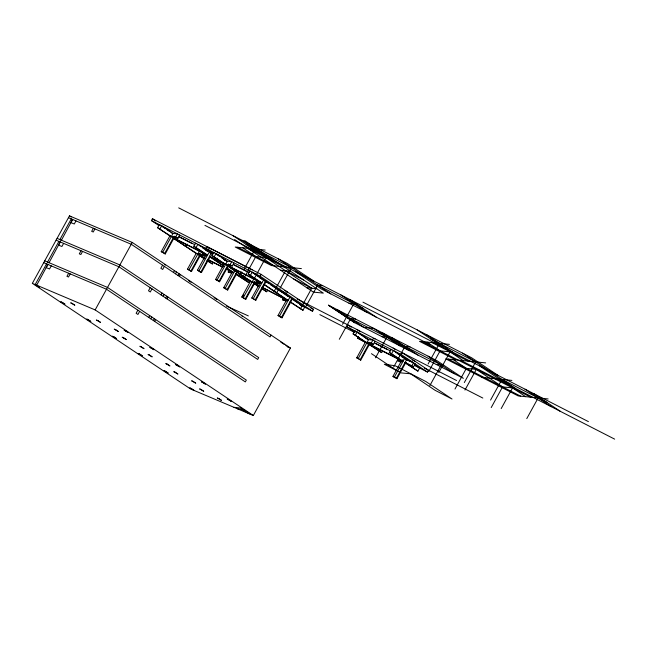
<?xml version="1.0" encoding="UTF-8"?>
<svg xmlns="http://www.w3.org/2000/svg" width="647" height="647" viewBox="0 0 647 647"><rect width="100%" height="100%" fill="white"/><g stroke="black" fill="none" stroke-linecap="round" stroke-linejoin="round"><path stroke-width="0.97" d="M32.35 283.354L69.447 215.872L132.255 242.439L290.422 348.029L253.325 415.511L190.517 388.936L32.35 283.354L95.149 309.921L253.325 415.511M35.132 284.631L39.297 287.033L35.132 284.631L46.495 263.96L48.015 264.599M36.653 285.262L47.838 264.526L46.131 267.623L49.552 268.974L51.259 265.877M63.624 243.385L61.918 246.483L58.497 245.132L60.203 242.027L49.018 262.771L47.498 262.14L58.861 241.468L60.381 242.099M75.99 220.894L74.284 223.991L70.863 222.633L72.569 219.535L61.384 240.28L59.864 239.641L71.227 218.977L72.747 219.608M68.647 273.236L66.94 276.334L68.509 276.997L70.216 273.899M81.012 250.737L79.306 253.842L80.875 254.506L82.581 251.4M93.378 228.245L91.672 231.351L93.241 232.006L94.947 228.909M95.149 309.921L132.255 242.439M158.798 225.496L151.414 220.57L152.417 218.743L261.081 274.352L313.569 309.395L312.566 311.223L299.723 304.648M196.3 243.66L195.531 243.143L193.825 246.248L207.59 255.072L169.886 235.904L157.609 227.712L159.308 224.606L160.076 225.124M159.93 228.901L161.637 225.795L173.072 233.438L177.424 233.874L175.717 236.98L171.366 236.535L157.609 227.712M179.454 235.039L178.038 238.169L173.372 237.692L173.897 238.217L165.236 253.964L161.232 251.651L169.886 235.904M161.232 251.651L162.712 252.273L173.072 233.438M165.236 253.964L164.718 253.43L174.221 236.139M137.851 310.172L136.145 313.277L137.932 314.466L139.631 311.361M150.217 287.68L148.511 290.778L150.298 291.967L151.996 288.869M162.583 265.189L160.877 268.287L162.664 269.475L164.362 266.378M187.452 244.097L186.174 246.418L183.853 245.229M148.721 317.434L149.724 315.607M161.087 294.935L162.09 293.107M173.453 272.444L174.455 270.616M150.759 318.793L151.762 316.965M163.125 296.294L164.128 294.474M175.491 273.802L176.494 271.975M153.323 320.5L154.326 318.68M165.689 298.008L166.691 296.18M178.054 275.517L179.057 273.689M154.625 321.373L155.628 319.545M166.991 298.882L167.994 297.054M179.356 276.382L180.359 274.563M196.146 247.437L197.853 244.331L212.976 253.988M206.191 255.88L199.616 255.217L200.141 255.743L191.488 271.489L187.476 269.176L196.13 253.43L205.075 258.007M187.476 269.176L188.956 269.799L199.591 250.987M198.653 255.12L199.511 253.567M191.488 271.489L190.962 270.956L200.473 253.664M202.81 252.945L201.961 254.497L204.282 255.686M250.632 271.457L249.863 270.947L248.157 274.045L261.922 282.876L209.596 256.228L210.113 256.754L201.46 272.5L199.98 271.869L197.456 270.187L206.11 254.441L193.825 246.248M197.456 270.187L198.936 270.81L209.296 251.966M201.46 272.5L200.942 271.966L211.294 253.123M223.822 265.909L210.113 256.754L224.735 264.243L211.933 255.508L213.639 252.411L214.408 252.92M214.262 256.697L215.969 253.6L227.404 261.234L231.747 261.679L230.049 264.777L225.698 264.34L211.933 255.508M207.234 260.846L212.418 263.944L213.275 262.391M217.174 258.121L216.324 259.673L218.007 260.798M223.676 262.633L222.398 264.955L220.069 263.766M233.785 262.836L232.37 265.966L227.704 265.496L228.221 266.022L219.568 281.768L215.564 279.455L224.218 263.709M215.564 279.455L217.044 280.078L227.404 261.234M219.568 281.768L219.05 281.235L228.553 263.944M231.885 273.349L228.205 272.023L229.054 270.47M259.407 285.812L235.84 273.746L236.357 274.279L227.704 290.018L226.224 289.395L223.7 287.705L232.354 271.966L233.834 272.589L226.685 267.818M223.7 287.705L225.18 288.336L235.112 270.268M227.704 290.018L227.186 289.492L237.117 271.425M241.784 271.894L240.506 274.223L238.185 273.034M243.838 269.726L255.201 249.063M243.418 275.646L242.568 277.191L244.251 278.315M244.493 277.223L255.856 256.552L268.327 257.821L242.075 240.296M250.478 275.234L252.184 272.136L304.672 307.179L302.974 310.277L289.921 301.931M235.589 274.126L248.642 282.48L249.92 280.151M260.515 283.685L253.947 283.014L254.473 283.548L245.811 299.286L244.331 298.663L241.808 296.973L250.462 281.235L228.173 266.354M242.326 297.507L243.773 294.878M241.808 296.973L243.288 297.604L253.923 278.784M254.465 278.234L265.828 257.563L311.757 288.23L300.394 308.902M245.811 299.286L245.294 298.76L254.797 281.469M257.142 280.749L256.293 282.302L258.614 283.491M312.566 311.223L260.078 276.172L261.081 274.352M266.152 281.461L255.791 300.305L251.78 297.992L260.434 282.246L248.157 274.045M251.78 297.992L253.268 298.615L263.62 279.771M255.791 300.305L255.266 299.771L265.626 280.927M261.566 288.643L266.75 291.748L267.599 290.196M274.15 291.376L285.513 270.705L303.621 279.973M278.428 289.654L276.722 292.759L274.401 291.571M280.062 288.263L291.425 267.591L246.143 244.429M286.217 301.154L282.537 299.82L283.386 298.275M292.395 298.979L282.035 317.823L280.555 317.2L278.024 315.51L286.686 299.771L288.166 300.394L264.445 284.559M278.024 315.51L279.512 316.14L289.872 297.296M271.061 335.106L270.058 336.933L131.244 244.267L68.445 217.699M282.035 317.823L281.51 317.297L291.87 298.453M306.306 305.78L317.669 285.117L322.651 285.626M342.522 324.317L353.885 303.653L348.895 303.144M339.303 339.271L350.666 318.599L355.648 319.108M355.114 332.226L346.913 326.751L347.916 324.923L351.2 327.115M391.799 349.841L391.031 349.323L389.324 352.429L403.089 361.252L365.385 342.085L353.108 333.892L354.807 330.787L355.575 331.304M355.429 335.081L357.136 331.976L368.572 339.618L372.923 340.055L371.216 343.161L366.865 342.716L353.108 333.892M357.492 338.049L365.911 342.619L357.492 338.049L358.341 336.497M370.246 342.853L360.735 360.144L356.732 357.831L365.676 341.559M356.732 357.831L358.212 358.462L368.572 339.618L367.092 338.988L367.609 339.521M367.731 344.099L368.766 342.223M360.735 360.144L360.217 359.619L369.72 342.32M382.523 351.054L381.673 352.599L368.871 343.872L373.537 344.35L374.953 341.22M375.519 357.807L386.882 337.136L381.9 336.626M391.645 353.618L393.352 350.512L404.796 358.155L413.53 362.749L411.824 365.854L413.506 366.978L415.212 363.873L414.226 363.371M393.635 367.067L404.998 346.404L409.98 346.913M401.415 362.037L397.46 360.678L398.309 359.134M427.489 372.074L401.245 354.556L402.248 352.728L428.492 370.246L427.489 372.074L415.916 366.153M399.781 361.867L400.639 360.322M405.904 362.409L396.959 378.681L393.473 376.894L392.955 376.368L401.9 360.096M401.949 361.479L402.887 359.764M392.955 376.368L394.435 376.991L404.796 358.155L401.261 356.481M396.959 378.681L396.433 378.147L406.793 359.311L408.799 360.597M404.844 362.789L417.897 371.135L419.596 368.038L414.226 364.447M428.096 364.018L439.459 343.347M428.751 371.515L440.114 350.844L452.577 352.114L426.333 334.588M429.851 385.604L441.214 364.94L350.666 318.599M438.723 372.526L450.086 351.855L463.212 360.622M454.995 389.033L466.358 368.369L478.82 369.631M464.311 382.555L475.674 361.883L430.401 338.713M464.967 390.044L476.329 369.38L502.573 386.898L515.044 388.168L462.556 353.125M490.563 400.072L501.918 379.409L547.2 402.571M491.21 407.57L502.573 386.898M501.19 408.58L512.553 387.917L525.671 396.676M526.779 418.609L538.142 397.937M265.173 250.074L235.249 247.033L271.473 265.569L301.397 268.61M210.065 253.001L211.763 253.98M206.11 254.441L206.628 254.975L197.61 254.061L172.409 237.595M280.523 270.203L290.503 271.214M228.205 272.023L232.871 272.492L226.976 268.376M264.397 280.806L266.815 282.262M260.434 282.246L260.959 282.779L251.942 281.857L226.741 265.399M306.767 287.721L316.747 288.74M282.537 299.82L286.912 300.265M449.43 344.366L419.507 341.325L455.723 359.861M373.093 338.624L375.082 338.826M485.654 362.894L445.751 358.842L518.19 395.915L548.114 398.956M403.542 358.026L401.779 356.497M405.289 359.158L407.319 359.837M436.224 364.431L441.214 364.94M397.46 360.678L402.127 361.155L389.324 352.429M481.975 377.379L511.898 380.42M237.789 408.936L241.727 409.341L249.289 413.805M233.971 407.319L240.627 408.014L251.246 414.63M363.735 327.342L373.788 328.401L400.008 345.894M57.082 238.363L119.881 264.938L258.695 357.597L257.692 359.425L118.878 266.758L56.079 240.191M287.648 346.857L290.422 348.029M44.716 260.862L107.515 287.43L246.329 380.096L245.326 381.916L106.512 289.258L43.713 262.682M226.353 306.039L248.335 315.89M178.693 207.865L287.357 263.466L313.601 280.992M362.951 302.149L471.606 357.759L497.858 375.276M204.937 225.382L588.406 421.618M247.72 248.302L283.936 266.831M431.978 342.587L468.193 361.123M317.669 285.117L362.943 308.287M430.392 344.851L321.737 289.241L295.485 271.724M460.713 360.363L614.65 439.135M237.74 247.283L273.964 265.82M421.998 341.576L530.661 397.185M293.649 278.962L311.757 288.23M448.242 359.101L520.681 396.166M328.49 305.206L437.146 360.808L463.389 378.333L354.677 322.699L328.49 305.206L354.734 322.724M252.176 269.791L206.878 246.596L210.154 248.788M151.414 220.57L260.078 276.172M284.656 290.503L287.325 291.87L286.322 293.698L276.107 288.465M179.17 236.689L194.852 244.712M205.762 250.3L207.808 251.343L205.511 249.807M223.951 259.601L224.444 259.851M224.938 260.102L225.431 260.361M233.502 264.486L249.184 272.516M260.094 278.097L262.14 279.148L259.843 277.612M179.688 237.214L181.734 238.266M182.422 238.614L191.965 243.498M212.313 253.907L211.82 253.656L212.588 254.166M224.76 260.28L225.18 260.49M226.021 260.927L226.442 261.137M234.02 265.019L237.433 266.766M238.112 267.114L246.297 271.303M297.183 298.963L456.58 380.533M175.717 236.98L178.038 238.169M230.049 264.777L232.37 265.966M310.9 308.029L313.569 309.395M412.082 359.805L415.374 361.487M346.913 326.751L401.245 354.556M173.897 238.217L206.628 254.975M228.221 266.022L260.959 282.779M319.836 314.644L353.958 332.105M424.456 368.183L482.824 398.051M366.105 338.486L366.598 338.737M374.67 342.87L390.351 350.892M375.187 343.395L384.739 348.28M385.418 348.628L387.464 349.679M409.292 360.848L411.759 362.11M207.8 259.398L222.123 266.734M226.215 268.82L232.354 271.966M262.132 287.203L287.203 300.297L262.65 287.737M371.216 343.161L373.537 344.35M204.234 257.838L200.141 255.743L203.975 258.307M208.326 259.932L222.641 267.26M226.733 269.354L232.871 272.492M258.557 285.642L254.473 283.548L258.307 286.111M411.824 365.854L405.095 362.409L417.897 371.135M369.397 344.406L402.127 361.155M405.612 362.935L413.506 366.978M381.673 352.599L368.628 344.253M404.496 358.438L405.839 359.206M394.435 376.991L396.433 378.147M358.212 358.462L360.217 359.619M253.268 298.615L255.266 299.771M217.044 280.078L219.05 281.235M279.512 316.14L281.51 317.297M198.936 270.81L200.942 271.966M243.288 297.604L245.294 298.76M162.712 252.273L164.718 253.43M225.18 288.336L227.186 289.492M188.956 269.799L190.962 270.956M188.406 280.474L191.051 282.246M214.125 297.66L216.769 299.432M534.074 393.813L560.318 411.338M525.016 389.179L551.268 406.704M479.742 366.008L505.986 383.534M417.283 329.954L443.527 347.479M426.988 342.085L440.114 350.844M453.232 359.603L466.358 368.369M349.817 299.521L376.061 317.046M340.767 294.886L367.011 312.412M428.096 356.173L454.34 373.699M278.299 258.832L330.787 293.875M391.872 337.645L418.116 355.163M244.574 240.555L323.306 293.115L313.334 292.104L234.594 239.536M382.814 333.011L409.058 350.528M233.025 235.662L259.269 253.187M337.54 309.84L363.784 327.358M393.198 348.094L395.657 349.736M242.73 247.793L255.856 256.552M408.087 360.347L409.624 361.374M395.632 352.397L396.401 352.914M397.937 353.933L400.242 355.478M406.551 359.683L407.262 360.161M414.412 364.94L415.843 365.895M356.974 329.558L360.258 331.749M357.88 332.841L358.648 333.351M359.417 333.868L360.953 334.887M361.713 335.405L362.482 335.914M363.25 336.424L364.787 337.451M365.555 337.96L366.323 338.478M252.928 272.994L253.697 273.511M254.465 274.021L255.233 274.53M256.77 275.557L259.075 277.094M267.526 282.739L268.958 283.693M270.389 284.648L272.533 286.079M273.244 286.556L274.676 287.511M275.387 287.988L278.412 290.01M279.172 290.519L280.709 291.546M281.477 292.056L282.246 292.565M283.014 293.083L284.551 294.102M285.319 294.62L286.087 295.129M286.856 295.647L288.384 296.666M291.627 298.833L292.339 299.31M293.77 300.265L295.914 301.696M296.633 302.173L298.065 303.128M299.488 304.082L302.351 305.991M371.451 353.674L397.703 371.2M290.689 302.084L302.974 310.277M263.677 284.413L286.686 299.771M210.032 248.739L206.749 246.547L205.746 248.375L213.114 253.292M250.074 276.374L250.785 276.851M251.505 277.328L253.648 278.76M216.713 254.465L219.778 256.511M221.314 257.538L223.619 259.075M225.156 260.102L225.924 260.612M200.133 246.216L200.902 246.733M202.438 247.752L204.743 249.297M261.38 288.158L266.75 291.748M253.705 283.394L258.703 286.734M248.642 282.48L236.357 274.279L250.987 281.76L250.462 281.235M209.345 256.608L223.911 266.329M152.417 218.743L155.701 220.934M195.742 248.569L196.462 249.046M197.173 249.524L199.316 250.955M162.381 226.66L163.149 227.17M163.917 227.687L165.454 228.706M166.983 229.734L169.288 231.27M170.824 232.297L172.11 233.341M207.048 260.353L212.418 263.944M173.841 238.549L196.13 253.43M199.373 255.597L204.379 258.937M69.447 215.872L71.121 216.988M280.79 342.101L284.146 344.341M285.828 345.466L288.344 347.148M242.035 316.1L242.585 316.658M164.799 264.518L165.349 265.076M410.643 373.804L401.197 372.915L384.318 364.253L395.115 365.741L425.783 381.479L452.027 399.005L435.156 390.343L410.643 373.804M72.205 303.459L70.685 302.828L74.85 305.23L72.205 303.459M62.355 302.432L60.826 301.801L64.991 304.203L62.355 302.432M125.607 330.787L124.087 330.156L128.252 332.558L125.607 330.787M97.907 320.629L96.379 319.998L100.552 322.4L97.907 320.629M115.748 329.76L114.228 329.129L118.393 331.531L115.748 329.76M88.218 319.691L86.698 319.06L90.863 321.462L88.218 319.691M151.309 347.957L149.78 347.326L153.954 349.728L151.309 347.957M123.698 337.847L122.178 337.216L126.343 339.618L123.698 337.847M141.402 346.905L139.881 346.274L144.046 348.676L141.402 346.905M113.888 336.844L112.368 336.214L116.533 338.616L113.888 336.844M177.027 365.143L175.507 364.504L179.672 366.914L177.027 365.143M149.578 355.114L148.058 354.475L152.223 356.885L149.578 355.114M167.29 364.172L165.769 363.541L169.935 365.943L167.29 364.172M139.728 354.087L138.199 353.456L142.372 355.858L139.728 354.087M202.843 382.369L201.322 381.738L205.487 384.14L202.843 382.369M175.28 372.284L173.76 371.653L177.925 374.055L175.28 372.284M193.13 381.415L191.601 380.784L195.774 383.186L193.13 381.415M165.567 371.329L164.039 370.699L168.204 373.101L165.567 371.329M228.682 399.611L227.162 398.973L231.327 401.383L228.682 399.611M201.12 389.526L199.591 388.887L203.765 391.298L201.12 389.526M218.823 398.584L217.303 397.954L221.468 400.356L218.823 398.584M191.261 388.499L189.741 387.868L193.906 390.27L191.261 388.499"/></g></svg>
